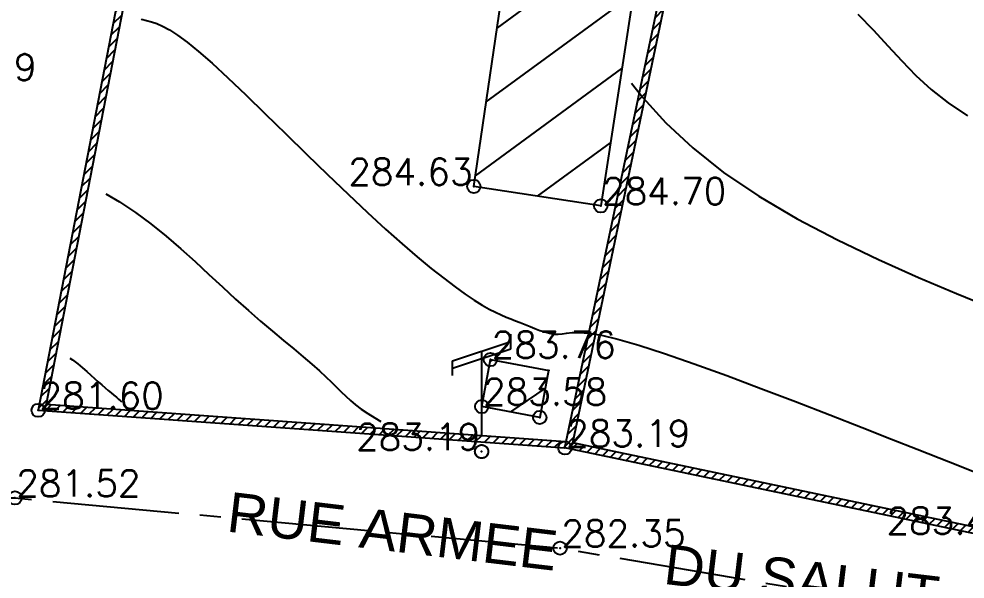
# Model space of a CAD drawing. Header units: millimetres. Extents: x 524954 to 526204, y 9523489 to 9524010.
# Drawn here: x 525789.65 to 525825.2, y 9523749.57 to 9523770.64 of the extents above; entities that cross this region are included whole.
import ezdxf
from ezdxf.enums import TextEntityAlignment as Align

# ---------------------------------------------------------------- set-up
doc = ezdxf.new("R2010")
doc.units = ezdxf.units.MM
doc.header["$PDMODE"] = 32
doc.header["$PDSIZE"] = 0.5
doc.linetypes.add('AXES2', pattern=[28.575, 19.05, -3.175, 3.175, -3.175])
doc.linetypes.add('CACHE2', pattern=[4.7625, 3.175, -1.5875])
for name, color, linetype in [('Axe_Piste', 3, 'AXES2'), ('Bati', 6, 'Continuous'), ('Bati_H', 1, 'Continuous'), ('Cloture', 7, 'Continuous'), ('CN_01_00', 3, 'Continuous'), ('CN_02_00', 4, 'Continuous'), ('CN_05_00', 6, 'Continuous'), ('Murs', 1, 'Continuous'), ('Réseau_Electrique', 1, 'CACHE2'), ('TopoAlt', 3, 'Continuous'), ('TOPOJIS', 7, 'Continuous'), ('Toponomie', 7, 'CACHE2')]:
    doc.layers.add(name, color=color, linetype=linetype)
doc.styles.add('Simplex 1.0', font='Simplex.shx', dxfattribs={"width": 0.99, "height": 1})
doc.styles.get("Standard").update_dxf_attribs({"font": 'arial.ttf'})
pattern_1 = [(45, (0, 0), (-0.1767766952966, 0.1767766952966), [])]

# ---------------------------------------------------------------- blocks, each defined once
blk = doc.blocks.new('TCPOINT M')
at = {"color": 0}
blk.add_point((0, 0), dxfattribs=at)
at = {"layer": 'TopoAlt', "style": 'Simplex 1.0', "width": 0.99}
blk.add_attdef('ALT', (0.15, 0.15), '', height=1, dxfattribs=at)
blk = doc.blocks.new('e004')
at = {"color": 0}
blk.add_line((0, 3.777478), (0, 0.25), dxfattribs=at)
for points in [[(-1.096503, 3.137365), (-1.096503, 3.412949), (1.096503, 4.142007), (1.096503, 4.417591)], [(-1.096503, 2.861781), (-1.096503, 3.137365), (1.096503, 3.866423), (1.096503, 4.142007)]]:
    blk.add_lwpolyline(points, dxfattribs=at)
blk.add_circle((0, 0), 0.25, dxfattribs=at)

msp = doc.modelspace()

# ---------------------------------------------------------------- hatches: boundary and pattern name
at = {"layer": 'Bati_H'}
h = msp.add_hatch(dxfattribs=at)
h.set_pattern_fill('_U', color=256, scale=2, angle=216.2772, style=0, pattern_type=0)
h.set_pattern_definition([(216.277223463, (0, 0), (1.18338550987, -1.61232711788), [])])
h.paths.add_polyline_path([(525811.511, 9523763.605), (525806.741, 9523764.336), (525808.028, 9523773.145), (525812.803, 9523772.447), (525812.866, 9523772.438)])
h = msp.add_hatch(dxfattribs=at)
h.set_pattern_fill('_U', color=256, scale=2, angle=214.3994, style=0, pattern_type=0)
h.set_pattern_definition([(214.399381807, (0, 0), (1.12991620165, -1.6502391879), [])])
h.paths.add_polyline_path([(525809.217, 9523755.649), (525807.039, 9523756.057), (525807.365, 9523757.824), (525809.574, 9523757.41), (525809.548, 9523757.415)])
at = {"layer": 'Murs'}
h = msp.add_hatch(dxfattribs=at)
h.set_pattern_fill('_U', color=256, scale=0.25, angle=45, style=0, pattern_type=0)
h.set_pattern_definition(pattern_1)
h.paths.add_polyline_path([(525794.395, 9523776.685), (525790.371, 9523755.915), (525810.164, 9523754.498), (525810.182, 9523754.748), (525790.671, 9523756.144), (525794.641, 9523776.637)])
h = msp.add_hatch(dxfattribs=at)
h.set_pattern_fill('_U', color=256, scale=0.25, angle=45, style=0, pattern_type=0)
h.set_pattern_definition(pattern_1)
h.paths.add_polyline_path([(525828.739, 9523750.601), (525810.164, 9523754.498), (525814.103, 9523773.313), (525834.777, 9523770.641), (525834.745, 9523770.393), (525814.3, 9523773.035), (525810.46, 9523754.692), (525828.79, 9523750.846)])

# ---------------------------------------------------------------- linework, layer by layer
at = {"layer": 'Axe_Piste', "ltscale": 0.25, "flags": 128}
msp.add_lwpolyline([(525748.441, 9523757.841), (525768.094, 9523754.579), (525783.07, 9523752.733), (525789.498, 9523752.619), (525809.979, 9523750.73), (525834.488, 9523746.577), (525867.128, 9523739.752)], dxfattribs=at)
at = {"layer": 'Bati', "flags": 128}
for points in [[(525811.511, 9523763.605), (525806.741, 9523764.336), (525808.028, 9523773.145), (525812.803, 9523772.447), (525812.866, 9523772.438)], [(525809.217, 9523755.649), (525807.039, 9523756.057), (525807.365, 9523757.824), (525809.574, 9523757.41), (525809.548, 9523757.415)]]:
    msp.add_lwpolyline(points, close=True, dxfattribs=at)
at = {"layer": 'Cloture', "flags": 128}
for points in [[(525794.395, 9523776.685), (525790.371, 9523755.915), (525810.164, 9523754.498)], [(525794.641, 9523776.637), (525790.671, 9523756.144), (525810.182, 9523754.748)], [(525828.739, 9523750.601), (525810.164, 9523754.498), (525814.103, 9523773.313), (525834.777, 9523770.641)], [(525828.79, 9523750.846), (525810.46, 9523754.692), (525814.3, 9523773.035), (525834.745, 9523770.393)]]:
    msp.add_lwpolyline(points, dxfattribs=at)
at = {"layer": 'CN_01_00', "elevation": 283, "flags": 128}
msp.add_lwpolyline([(525792.907, 9523764.057), (525793.423, 9523763.758), (525794.023, 9523763.36), (525794.607, 9523762.927), (525795.175, 9523762.469), (525795.727, 9523761.993), (525796.264, 9523761.51), (525796.787, 9523761.027), (525797.294, 9523760.554), (525797.788, 9523760.1), (525798.267, 9523759.672), (525798.729, 9523759.27), (525799.17, 9523758.896), (525799.586, 9523758.547), (525799.975, 9523758.225), (525800.332, 9523757.927), (525800.655, 9523757.654), (525800.939, 9523757.405), (525801.184, 9523757.179), (525801.396, 9523756.974), (525801.584, 9523756.785), (525801.759, 9523756.608), (525801.93, 9523756.442), (525802.106, 9523756.28), (525802.295, 9523756.121), (525802.509, 9523755.961), (525802.753, 9523755.796), (525803.019, 9523755.629), (525803.244, 9523755.495)], dxfattribs=at)
at = {"layer": 'CN_02_00', "flags": 128}
for points, elevation in [([(525794.245, 9523770.635), (525794.252, 9523770.634), (525794.439, 9523770.584), (525794.627, 9523770.531), (525794.825, 9523770.463), (525795.046, 9523770.367), (525795.301, 9523770.228), (525795.603, 9523770.032), (525795.962, 9523769.767), (525796.391, 9523769.417), (525796.902, 9523768.97), (525797.501, 9523768.417), (525798.175, 9523767.776), (525798.905, 9523767.069), (525799.672, 9523766.32), (525800.458, 9523765.55), (525801.244, 9523764.784), (525802.012, 9523764.044), (525802.742, 9523763.354), (525803.42, 9523762.73), (525804.043, 9523762.175), (525804.615, 9523761.684), (525805.136, 9523761.254), (525805.609, 9523760.88), (525806.035, 9523760.56), (525806.417, 9523760.288), (525806.756, 9523760.061), (525807.054, 9523759.875), (525807.317, 9523759.725), (525807.551, 9523759.604), (525807.762, 9523759.505), (525807.955, 9523759.424), (525808.136, 9523759.353), (525808.312, 9523759.287), (525808.487, 9523759.219), (525808.668, 9523759.146), (525808.852, 9523759.069), (525809.038, 9523758.994), (525809.223, 9523758.923), (525809.405, 9523758.862), (525809.581, 9523758.814), (525809.751, 9523758.785), (525809.91, 9523758.778), (525810.062, 9523758.794), (525810.228, 9523758.821), (525810.433, 9523758.844), (525810.703, 9523758.848), (525811.063, 9523758.818), (525811.539, 9523758.738), (525812.156, 9523758.594), (525812.941, 9523758.37), (525813.906, 9523758.057), (525815.021, 9523757.668), (525816.242, 9523757.223), (525817.527, 9523756.741), (525818.832, 9523756.241), (525820.114, 9523755.744), (525821.33, 9523755.268), (525822.437, 9523754.833), (525823.401, 9523754.453), (525824.227, 9523754.128), (525824.929, 9523753.85), (525825.521, 9523753.615)], 284), ([(525821.172, 9523770.82), (525821.756, 9523770.217), (525822.296, 9523769.631), (525822.819, 9523769.063), (525823.354, 9523768.514), (525823.926, 9523767.984), (525824.566, 9523767.475), (525825.29, 9523766.987)], 286), ([(525791.558, 9523757.883), (525791.664, 9523757.811), (525791.861, 9523757.664), (525792.038, 9523757.518), (525792.199, 9523757.377), (525792.349, 9523757.24), (525792.49, 9523757.11), (525792.627, 9523756.988), (525792.759, 9523756.873), (525792.885, 9523756.766), (525793.004, 9523756.667), (525793.115, 9523756.575), (525793.217, 9523756.49), (525793.31, 9523756.412), (525793.391, 9523756.34), (525793.461, 9523756.276), (525793.499, 9523756.239)], 282)]:
    msp.add_lwpolyline(points, dxfattribs=dict(at, elevation=elevation))
at = {"layer": 'CN_05_00', "elevation": 285, "flags": 128}
msp.add_lwpolyline([(525812.66, 9523768.219), (525813.095, 9523767.677), (525813.959, 9523766.732), (525814.965, 9523765.786), (525816.127, 9523764.858), (525817.45, 9523763.967), (525818.895, 9523763.121), (525820.411, 9523762.325), (525821.947, 9523761.587), (525823.453, 9523760.912), (525824.879, 9523760.307), (525826.174, 9523759.777)], dxfattribs=at)

# ---------------------------------------------------------------- block references
at = {"layer": 'Réseau_Electrique'}
msp.add_blockref('e004', (525807.034, 9523754.364), dxfattribs=at)
at = {"layer": 'TOPOJIS'}
ref = msp.add_blockref('TCPOINT M', (525785.59, 9523768.273, 283.29), dxfattribs=at)
ref.add_attrib('ALT', '283.29', (525785.64, 9523768.323, 283.29), dxfattribs={"layer": 'TopoAlt', "height": 1, "style": 'Simplex 1.0', "width": 0.99})
ref = msp.add_blockref('TCPOINT M', (525806.741, 9523764.336, 284.63), dxfattribs=at)
ref.add_attrib('ALT', '284.63', dxfattribs={"layer": 'TopoAlt', "height": 1, "style": 'Simplex 1.0', "width": 0.99}).set_placement((525806.691, 9523764.386, 284.63), align=Align.RIGHT)
ref = msp.add_blockref('TCPOINT M', (525811.511, 9523763.605, 284.7), dxfattribs=at)
ref.add_attrib('ALT', '284.70', (525811.561, 9523763.655, 284.7), dxfattribs={"layer": 'TopoAlt', "height": 1, "style": 'Simplex 1.0', "width": 0.99})
ref = msp.add_blockref('TCPOINT M', (525807.365, 9523757.824, 283.76), dxfattribs=at)
ref.add_attrib('ALT', '283.76', (525807.415, 9523757.874, 283.76), dxfattribs={"layer": 'TopoAlt', "height": 1, "style": 'Simplex 1.0', "width": 0.99})
ref = msp.add_blockref('TCPOINT M', (525807.039, 9523756.057, 283.58), dxfattribs=at)
ref.add_attrib('ALT', '283.58', (525807.089, 9523756.107, 283.58), dxfattribs={"layer": 'TopoAlt', "height": 1, "style": 'Simplex 1.0', "width": 0.99})
ref = msp.add_blockref('TCPOINT M', (525790.371, 9523755.915, 281.6), dxfattribs=at)
ref.add_attrib('ALT', '281.60', (525790.421, 9523755.965, 281.6), dxfattribs={"layer": 'TopoAlt', "height": 1, "style": 'Simplex 1.0', "width": 0.99})
msp.add_blockref('TCPOINT M', (525809.217, 9523755.649, 283.61), dxfattribs=at)
ref = msp.add_blockref('TCPOINT M', (525807.034, 9523754.364, 283.19), dxfattribs=at)
ref.add_attrib('ALT', '283.19', dxfattribs={"layer": 'TopoAlt', "height": 1, "style": 'Simplex 1.0', "width": 0.99}).set_placement((525806.984, 9523754.414, 283.19), align=Align.RIGHT)
ref = msp.add_blockref('TCPOINT M', (525810.164, 9523754.498, 283.19), dxfattribs=at)
ref.add_attrib('ALT', '283.19', (525810.214, 9523754.548, 283.19), dxfattribs={"layer": 'TopoAlt', "height": 1, "style": 'Simplex 1.0', "width": 0.99})
ref = msp.add_blockref('TCPOINT M', (525789.498, 9523752.619, 281.52), dxfattribs=at)
ref.add_attrib('ALT', '281.52', (525789.548, 9523752.669, 281.52), dxfattribs={"layer": 'TopoAlt', "height": 1, "style": 'Simplex 1.0', "width": 0.99})
ref = msp.add_blockref('TCPOINT M', (525826.967, 9523751.213, 283.47), dxfattribs=at)
ref.add_attrib('ALT', '283.47', dxfattribs={"layer": 'TopoAlt', "height": 1, "style": 'Simplex 1.0', "width": 0.99}).set_placement((525826.917, 9523751.263, 283.47), align=Align.RIGHT)
ref = msp.add_blockref('TCPOINT M', (525809.979, 9523750.73, 282.35), dxfattribs=at)
ref.add_attrib('ALT', '282.35', (525810.029, 9523750.78, 282.35), dxfattribs={"layer": 'TopoAlt', "height": 1, "style": 'Simplex 1.0', "width": 0.99})

# ---------------------------------------------------------------- texts
at = {"layer": 'Toponomie', "insert": (525791, 9523753.639), "char_height": 1.5, "width": 40.17376, "attachment_point": 1, "rotation": 353.1689}
msp.add_mtext('\\pxqc;RUE ARMEE       DU SALUT', dxfattribs=at)

doc.saveas('drawing.dxf')
